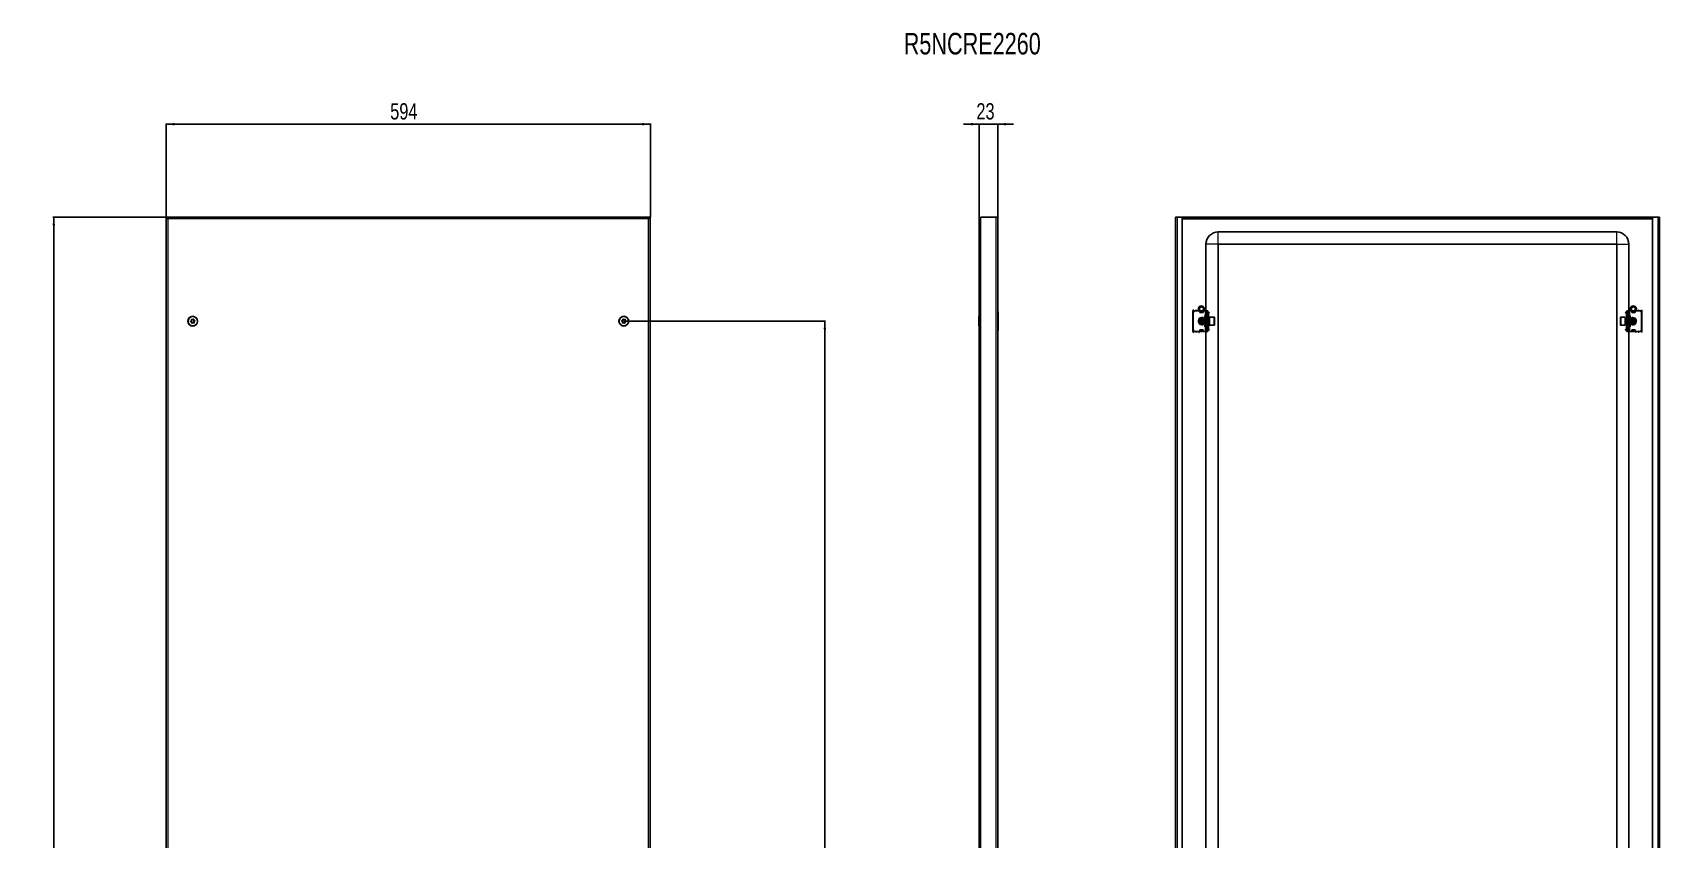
# Model space of a CAD drawing. Header units: millimetres. Extents: x -293 to 1703, y -1307 to 1206.
# Drawn here: x -293 to 1703, y 216 to 1206 of the extents above; entities that cross this region are included whole.
import ezdxf

# ---------------------------------------------------------------- set-up
doc = ezdxf.new("R2010")
doc.units = ezdxf.units.MM
doc.layers.add('FORMAT', color=7, linetype='Continuous')
doc.styles.add('SLDTEXTSTYLE0', font='TXT', dxfattribs={"width": 0.75})
doc.dimstyles.new('SLDDIMSTYLE0', dxfattribs={"dimtxt": 20, "dimasz": 10, "dimexe": 0, "dimexo": 0.0625, "dimgap": 5, "dimtad": 2, "dimdec": 1, "dimrnd": 1e-09, "dimzin": 12, "dimdsep": 46, "dimtxsty": 'SLDTEXTSTYLE0', "dimsah": 1, "dimcen": 0.09, "dimadec": 0, "dimazin": 3, "dimtfac": 1, "dimtmove": 0, "dimatfit": 0, "dimfxl": 0, "dimfrac": 2, "dimtolj": 1, "dimtzin": 12, "dimarcsym": 0})
doc.dimstyles.new('SLDDIMSTYLE1', dxfattribs={"dimtxt": 20, "dimasz": 10, "dimexe": 0, "dimexo": 0.0625, "dimgap": 5, "dimtad": 2, "dimdec": 1, "dimrnd": 1e-09, "dimzin": 12, "dimdsep": 46, "dimtxsty": 'SLDTEXTSTYLE0', "dimsah": 1, "dimcen": 0.09, "dimadec": 0, "dimazin": 3, "dimtfac": 1, "dimtofl": 0, "dimtmove": 0, "dimatfit": 3, "dimfxl": 0, "dimfrac": 2, "dimtolj": 1, "dimtzin": 12, "dimarcsym": 0})

# ---------------------------------------------------------------- blocks, each defined once
blk = doc.blocks.new('_D')
at = {"layer": 'FORMAT'}
for p, q in [((868.5, 1093.7), (849.3, 1093.7)), ((868.5, 977.5), (868.5, 1094.7)), ((868.5, 1093.7), (891.5, 1093.7)), ((891.5, 979.6), (891.5, 1094.7)), ((891.5, 1093.7), (910.7, 1093.7))]:
    blk.add_line(p, q, dxfattribs=at)
for points in [[(868.5, 1093.7), (858.5, 1095.3), (858.5, 1092.2)], [(891.5, 1093.7), (901.5, 1092.2), (901.5, 1095.3)]]:
    blk.add_solid(points, dxfattribs=at)
at = {"layer": 'FORMAT', "insert": (865.2, 1119.5), "char_height": 20, "attachment_point": 1, "style": 'SLDTEXTSTYLE0'}
blk.add_mtext('23', dxfattribs=at)
blk = doc.blocks.new('_D_1')
at = {"layer": 'FORMAT'}
for p, q in [((-128.9, 979.6), (-267.9, 979.6)), ((-266.9, 979.6), (-266.9, -1175.4)), ((-128.9, -1175.4), (-267.9, -1175.4))]:
    blk.add_line(p, q, dxfattribs=at)
for points in [[(-266.9, 979.6), (-268.5, 969.6), (-265.4, 969.6)], [(-266.9, -1175.4), (-265.4, -1165.4), (-268.5, -1165.4)]]:
    blk.add_solid(points, dxfattribs=at)
at = {"layer": 'FORMAT', "insert": (-292.7, -127.5), "char_height": 20, "attachment_point": 1, "rotation": 90, "style": 'SLDTEXTSTYLE0'}
blk.add_mtext('2155', dxfattribs=at)
blk = doc.blocks.new('_D_2')
at = {"layer": 'FORMAT'}
for p, q in [((-128.9, 979.6), (-128.9, 1094.7)), ((-128.9, 1093.7), (465.1, 1093.7)), ((465.1, 979.6), (465.1, 1094.7))]:
    blk.add_line(p, q, dxfattribs=at)
for points in [[(-128.9, 1093.7), (-118.9, 1092.2), (-118.9, 1095.3)], [(465.1, 1093.7), (455.1, 1095.3), (455.1, 1092.2)]]:
    blk.add_solid(points, dxfattribs=at)
at = {"layer": 'FORMAT', "insert": (145.9, 1119.5), "char_height": 20, "attachment_point": 1, "style": 'SLDTEXTSTYLE0'}
blk.add_mtext('594', dxfattribs=at)
blk = doc.blocks.new('_D_3')
at = {"layer": 'FORMAT'}
for p, q in [((432.6, 852.1), (680.2, 852.1)), ((679.2, 852.1), (679.2, -1047.9)), ((432.6, -1047.9), (680.2, -1047.9))]:
    blk.add_line(p, q, dxfattribs=at)
for points in [[(679.2, 852.1), (677.7, 842.1), (680.8, 842.1)], [(679.2, -1047.9), (680.8, -1037.9), (677.7, -1037.9)]]:
    blk.add_solid(points, dxfattribs=at)
at = {"layer": 'FORMAT', "insert": (653.5, -127.5), "char_height": 20, "attachment_point": 1, "rotation": 90, "style": 'SLDTEXTSTYLE0'}
blk.add_mtext('1900', dxfattribs=at)

msp = doc.modelspace()

# ---------------------------------------------------------------- linework, layer by layer
at = {"color": 7, "linetype": 'Continuous', "lineweight": 25}
for p, q in [((-128.93, 979.56), (-128.93, -1175.44)), ((-128.93, 979.56), (-127.43, 979.56)), ((-127.23, 979.56), (-127.43, 979.56)), ((-127.23, 978.45), (-127.23, 979.56)), ((463.37, 979.56), (-127.23, 979.56)), ((463.37, 978.44), (463.37, 979.56)), ((463.57, 979.56), (463.38, 979.56)), ((463.57, 979.56), (465.07, 979.56)), ((465.07, -1175.44), (465.07, 979.56)), ((870.6, 979.56), (889.4, 979.56)), ((889.4, 979.56), (891.5, 979.56)), ((891.5, 979.56), (891.5, -1175.44)), ((1109.41, 979.56), (1111.51, 979.56)), ((1109.41, -1175.44), (1109.41, 979.56)), ((1111.51, 979.56), (1117.91, 979.56)), ((1117.91, 979.56), (1117.91, -1175.44)), ((1117.91, 979.56), (1694.91, 979.56)), ((1694.91, -1175.44), (1694.91, 979.56)), ((1694.91, 979.56), (1701.31, 979.56)), ((1701.31, 979.56), (1703.41, 979.56)), ((1703.41, 979.56), (1703.41, -1175.44)), ((868.5, -1173.34), (868.5, 977.46)), ((1117.91, 978.06), (1694.91, 978.06)), ((1650.91, 961.56), (1161.91, 961.56)), ((1146.91, 946.56), (1146.91, 864.56)), ((1161.91, 946.56), (1161.91, -1142.44)), ((1650.91, 946.56), (1161.91, 946.56)), ((1650.91, -1142.44), (1650.91, 946.56)), ((1665.91, 864.56), (1665.91, 946.56)), ((892, 862.56), (892, 841.56)), ((1130.91, 864.81), (1130.91, 839.31)), ((1131.41, 862.56), (1131.41, 841.56)), ((1139.41, 864.56), (1133.41, 864.56)), ((1139.41, 864.56), (1139.41, 862.56)), ((1139.61, 863.77), (1139.41, 863.88)), ((1139.41, 862.56), (1143.41, 862.56)), ((1139.61, 862.56), (1139.61, 863.77)), ((1139.66, 864.18), (1139.99, 864.41)), ((1140.16, 864.18), (1139.66, 863.82)), ((1139.66, 863.82), (1139.66, 864.18)), ((1139.66, 862.91), (1139.66, 863.82)), ((1139.66, 862.56), (1139.66, 862.91)), ((1140.16, 864.33), (1140.16, 864.18)), ((1140.16, 864.18), (1140.56, 864.18)), ((1142.25, 864.18), (1142.66, 864.18)), ((1142.66, 864.18), (1142.66, 864.33)), ((1143.16, 863.82), (1142.66, 864.18)), ((1142.82, 864.41), (1143.16, 864.18)), ((1143.16, 864.18), (1143.16, 863.82)), ((1143.41, 863.88), (1143.16, 863.74)), ((1143.16, 863.82), (1143.16, 862.91)), ((1143.16, 862.91), (1143.16, 862.56)), ((1145.91, 864.56), (1143.41, 864.56)), ((1143.41, 862.56), (1143.41, 864.56)), ((1145.41, 859.06), (1145.41, 857.06)), ((1145.91, 859.06), (1145.41, 859.06)), ((1147.41, 864.56), (1145.91, 864.56)), ((1147.41, 859.06), (1145.91, 859.06)), ((1147.41, 862.56), (1147.41, 864.56)), ((1147.41, 864.56), (1149.41, 864.56)), ((1147.41, 862.56), (1147.41, 841.56)), ((1148.41, 841.56), (1148.41, 862.56)), ((1149.41, 864.56), (1149.41, 864.29)), ((1149.41, 864.29), (1149.41, 839.82)), ((1149.41, 863.47), (1149.61, 863.26)), ((1149.91, 860.81), (1149.41, 860.81)), ((1149.91, 862.56), (1149.91, 862.1)), ((1149.91, 857.31), (1149.91, 860.81)), ((1149.99, 862.22), (1150.97, 863.2)), ((1150.35, 861.87), (1149.99, 862.22)), ((1150.35, 861.87), (1151.32, 862.84)), ((1150.97, 863.2), (1151.32, 862.84)), ((1661.85, 863.2), (1661.49, 862.84)), ((1662.47, 861.87), (1661.49, 862.84)), ((1662.82, 862.22), (1661.85, 863.2)), ((1662.47, 861.87), (1662.82, 862.22)), ((1662.91, 862.56), (1662.91, 862.16)), ((1662.91, 860.81), (1663.41, 860.81)), ((1662.91, 860.81), (1662.91, 857.31)), ((1663.2, 863.26), (1663.41, 863.47)), ((1663.41, 864.56), (1665.41, 864.56)), ((1663.41, 864.29), (1663.41, 864.56)), ((1663.41, 839.82), (1663.41, 864.29)), ((1664.41, 862.56), (1664.41, 841.56)), ((1665.41, 864.56), (1665.41, 862.56)), ((1665.41, 864.56), (1666.91, 864.56)), ((1665.41, 841.56), (1665.41, 862.56)), ((1666.91, 859.06), (1665.41, 859.06)), ((1666.91, 864.56), (1669.41, 864.56)), ((1667.41, 859.06), (1666.91, 859.06)), ((1667.41, 857.06), (1667.41, 859.06)), ((1669.41, 864.56), (1669.41, 862.56)), ((1669.66, 863.74), (1669.41, 863.88)), ((1669.41, 862.56), (1673.41, 862.56)), ((1669.66, 864.18), (1669.99, 864.41)), ((1670.16, 864.18), (1669.66, 863.82)), ((1669.66, 863.82), (1669.66, 864.18)), ((1669.66, 862.91), (1669.66, 863.82)), ((1669.66, 862.56), (1669.66, 862.91)), ((1670.16, 864.33), (1670.16, 864.18)), ((1670.16, 864.18), (1670.56, 864.18)), ((1672.25, 864.18), (1672.66, 864.18)), ((1672.66, 864.18), (1672.66, 864.33)), ((1673.16, 863.82), (1672.66, 864.18)), ((1672.82, 864.41), (1673.16, 864.18)), ((1673.16, 864.18), (1673.16, 863.82)), ((1673.16, 863.82), (1673.16, 862.91)), ((1673.16, 862.91), (1673.16, 862.56)), ((1673.41, 863.88), (1673.21, 863.77)), ((1673.21, 863.77), (1673.21, 862.56)), ((1673.41, 862.56), (1673.41, 864.56)), ((1673.41, 864.56), (1679.41, 864.56)), ((1681.41, 841.56), (1681.41, 862.56)), ((1681.91, 839.31), (1681.91, 864.81)), ((868.5, 857.84), (868.2, 857.84)), ((868.2, 846.27), (868.2, 857.84)), ((868.2, 846.27), (868.5, 846.27)), ((1139.41, 839.56), (1133.41, 839.56)), ((1138.91, 839.56), (1138.91, 839.31)), ((1143.41, 841.56), (1139.41, 841.56)), ((1139.41, 841.56), (1139.41, 839.56)), ((1139.41, 839.67), (1139.61, 839.67)), ((1139.61, 839.67), (1139.61, 841.56)), ((1139.66, 841.2), (1139.66, 841.56)), ((1139.66, 840.29), (1139.66, 841.2)), ((1139.66, 840.29), (1140.16, 839.93)), ((1139.66, 839.93), (1139.66, 840.29)), ((1140.16, 839.58), (1139.66, 839.93)), ((1142.66, 839.93), (1140.16, 839.93)), ((1140.16, 839.93), (1140.16, 839.58)), ((1142.66, 839.58), (1140.16, 839.58)), ((1140.88, 849.49), (1141.71, 849.3)), ((1141.96, 855.06), (1141.41, 854.5)), ((1141.41, 854.5), (1141.41, 849.61)), ((1141.41, 849.61), (1141.96, 849.06)), ((1142.02, 855.06), (1141.96, 855.06)), ((1141.96, 855.06), (1141.96, 849.06)), ((1141.96, 849.06), (1142.02, 849.06)), ((1142.41, 854.5), (1142.02, 855.06)), ((1142.02, 855.06), (1142.02, 850.91)), ((1142.02, 850.91), (1142.02, 849.06)), ((1142.02, 849.06), (1142.41, 849.61)), ((1142.2, 849.31), (1142.57, 849.38)), ((1142.8, 855.06), (1142.41, 854.5)), ((1142.41, 854.5), (1142.41, 851.12)), ((1142.41, 851.12), (1142.41, 849.61)), ((1142.41, 849.61), (1142.8, 849.06)), ((1142.66, 839.93), (1143.16, 840.29)), ((1142.66, 839.58), (1142.66, 839.93)), ((1143.16, 839.93), (1142.66, 839.58)), ((1143.02, 855.06), (1142.8, 855.06)), ((1142.8, 855.06), (1142.8, 850.91)), ((1142.8, 850.91), (1142.8, 849.06)), ((1142.8, 849.06), (1143.02, 849.06)), ((1143.41, 854.5), (1143.02, 855.06)), ((1143.02, 855.06), (1143.02, 850.91)), ((1143.02, 850.91), (1143.02, 849.06)), ((1143.02, 849.06), (1143.41, 849.61)), ((1143.16, 841.56), (1143.16, 841.2)), ((1143.16, 841.2), (1143.16, 840.29)), ((1143.16, 840.29), (1143.16, 839.93)), ((1143.24, 854.75), (1143.48, 854.61)), ((1143.48, 849.5), (1143.24, 849.37)), ((1143.8, 855.06), (1143.41, 854.5)), ((1143.41, 854.5), (1143.41, 851.12)), ((1143.41, 851.12), (1143.41, 849.61)), ((1143.41, 849.61), (1143.8, 849.06)), ((1143.41, 839.56), (1143.41, 841.56)), ((1145.91, 839.56), (1143.41, 839.56)), ((1144.02, 855.06), (1143.8, 855.06)), ((1143.8, 855.06), (1143.8, 850.91)), ((1143.8, 850.91), (1143.8, 849.06)), ((1143.8, 849.06), (1144.02, 849.06)), ((1144.41, 854.5), (1144.02, 855.06)), ((1144.02, 855.06), (1144.02, 850.91)), ((1144.02, 850.91), (1144.02, 849.06)), ((1144.02, 849.06), (1144.41, 849.61)), ((1144.8, 855.06), (1144.41, 854.5)), ((1144.41, 854.5), (1144.41, 851.12)), ((1144.41, 851.12), (1144.41, 849.61)), ((1144.41, 849.61), (1144.8, 849.06)), ((1145.02, 855.06), (1144.8, 855.06)), ((1144.8, 855.06), (1144.8, 850.91)), ((1144.8, 850.91), (1144.8, 849.06)), ((1144.8, 849.06), (1145.02, 849.06)), ((1145.41, 854.5), (1145.02, 855.06)), ((1145.02, 855.06), (1145.02, 850.91)), ((1145.02, 850.91), (1145.02, 849.06)), ((1145.02, 849.06), (1145.41, 849.61)), ((1145.41, 857.31), (1146.41, 857.31)), ((1145.41, 857.06), (1147.08, 856.09)), ((1146.91, 856.06), (1145.41, 856.06)), ((1145.41, 856.06), (1145.41, 848.06)), ((1145.41, 848.06), (1146.91, 848.06)), ((1147.08, 848.02), (1145.41, 847.06)), ((1145.41, 847.06), (1145.41, 845.06)), ((1146.41, 846.81), (1145.41, 846.81)), ((1145.41, 845.06), (1145.91, 845.06)), ((1145.91, 845.06), (1147.41, 845.06)), ((1147.41, 839.56), (1145.91, 839.56)), ((1146.41, 857.31), (1146.91, 857.31)), ((1146.91, 846.81), (1146.41, 846.81)), ((1146.91, 857.31), (1146.91, 856.19)), ((1146.91, 847.92), (1146.91, 846.81)), ((1146.91, 839.56), (1146.91, 189.56)), ((1147.41, 839.56), (1147.41, 841.56)), ((1149.41, 839.56), (1147.41, 839.56)), ((1149.91, 857.31), (1149.41, 857.31)), ((1149.8, 855.06), (1149.41, 854.5)), ((1149.41, 849.61), (1149.8, 849.06)), ((1149.41, 846.81), (1149.91, 846.81)), ((1149.91, 843.31), (1149.41, 843.31)), ((1149.61, 840.85), (1149.41, 840.64)), ((1149.41, 839.82), (1149.41, 839.56)), ((1150.02, 855.06), (1149.8, 855.06)), ((1149.8, 855.06), (1149.8, 850.91)), ((1149.8, 850.91), (1149.8, 849.06)), ((1149.8, 849.06), (1150.02, 849.06)), ((1149.91, 855.06), (1149.91, 857.31)), ((1149.91, 846.81), (1149.91, 849.06)), ((1149.91, 843.31), (1149.91, 846.81)), ((1149.91, 841.56), (1149.91, 841.95)), ((1150.35, 842.25), (1149.99, 841.89)), ((1149.99, 841.89), (1150.97, 840.92)), ((1150.41, 854.5), (1150.02, 855.06)), ((1150.02, 855.06), (1150.02, 850.91)), ((1150.02, 850.91), (1150.02, 849.06)), ((1150.02, 849.06), (1150.41, 849.61)), ((1150.35, 842.25), (1151.32, 841.27)), ((1150.8, 855.06), (1150.41, 854.5)), ((1150.41, 854.5), (1150.41, 851.12)), ((1150.41, 851.12), (1150.41, 849.61)), ((1150.41, 849.61), (1150.8, 849.06)), ((1151.16, 855.06), (1150.8, 855.06)), ((1150.8, 855.06), (1150.8, 850.91)), ((1150.8, 850.91), (1150.8, 849.06)), ((1150.8, 849.06), (1151.16, 849.06)), ((1150.97, 840.92), (1151.32, 841.27)), ((1156.81, 857.06), (1151.41, 857.06)), ((1151.41, 857.06), (1151.41, 847.06)), ((1151.41, 847.06), (1156.81, 847.06)), ((1157.41, 856.46), (1157.41, 847.66)), ((1655.41, 856.12), (1655.41, 856.46)), ((1655.41, 847.66), (1655.41, 856.12)), ((1661.41, 857.06), (1656.01, 857.06)), ((1656.01, 847.06), (1661.41, 847.06)), ((1661.41, 856.68), (1661.41, 857.06)), ((1661.41, 847.06), (1661.41, 856.68)), ((1662.47, 842.25), (1661.49, 841.27)), ((1661.85, 840.92), (1661.49, 841.27)), ((1662.02, 855.06), (1661.66, 855.06)), ((1661.66, 849.06), (1662.02, 849.06)), ((1662.82, 841.89), (1661.85, 840.92)), ((1662.41, 854.5), (1662.02, 855.06)), ((1662.02, 850.91), (1662.02, 855.06)), ((1662.02, 849.06), (1662.02, 850.91)), ((1662.02, 849.06), (1662.41, 849.61)), ((1662.8, 855.06), (1662.41, 854.5)), ((1662.41, 851.12), (1662.41, 854.5)), ((1662.41, 849.61), (1662.41, 851.12)), ((1662.41, 849.61), (1662.8, 849.06)), ((1662.47, 842.25), (1662.82, 841.89)), ((1663.02, 855.06), (1662.8, 855.06)), ((1662.8, 850.91), (1662.8, 855.06)), ((1662.8, 849.06), (1662.8, 850.91)), ((1662.8, 849.06), (1663.02, 849.06)), ((1663.41, 857.31), (1662.91, 857.31)), ((1662.91, 857.31), (1662.91, 855.06)), ((1662.91, 849.06), (1662.91, 846.81)), ((1662.91, 846.81), (1663.41, 846.81)), ((1662.91, 846.81), (1662.91, 843.31)), ((1662.91, 843.31), (1663.41, 843.31)), ((1662.91, 841.56), (1662.91, 842.02)), ((1663.41, 854.5), (1663.02, 855.06)), ((1663.02, 850.91), (1663.02, 855.06)), ((1663.02, 849.06), (1663.02, 850.91)), ((1663.02, 849.06), (1663.41, 849.61)), ((1663.41, 840.64), (1663.2, 840.85)), ((1663.41, 839.56), (1663.41, 839.82)), ((1665.41, 839.56), (1663.41, 839.56)), ((1665.41, 845.06), (1666.91, 845.06)), ((1665.41, 841.56), (1665.41, 839.56)), ((1665.41, 839.56), (1666.91, 839.56)), ((1665.73, 856.09), (1667.41, 857.06)), ((1667.41, 847.06), (1665.73, 848.02)), ((1665.91, 856.19), (1665.91, 857.31)), ((1665.91, 857.31), (1666.41, 857.31)), ((1667.41, 856.06), (1665.91, 856.06)), ((1665.91, 848.06), (1667.41, 848.06)), ((1665.91, 846.81), (1665.91, 847.92)), ((1666.41, 846.81), (1665.91, 846.81)), ((1665.91, 189.56), (1665.91, 839.56)), ((1666.41, 857.31), (1667.41, 857.31)), ((1667.41, 846.81), (1666.41, 846.81)), ((1666.91, 845.06), (1667.41, 845.06)), ((1666.91, 839.56), (1669.41, 839.56)), ((1667.41, 848.06), (1667.41, 856.06)), ((1667.8, 855.06), (1667.41, 854.5)), ((1667.41, 849.61), (1667.8, 849.06)), ((1667.41, 845.06), (1667.41, 847.06)), ((1668.02, 855.06), (1667.8, 855.06)), ((1667.8, 850.91), (1667.8, 855.06)), ((1667.8, 849.06), (1667.8, 850.91)), ((1667.8, 849.06), (1668.02, 849.06)), ((1668.41, 854.5), (1668.02, 855.06)), ((1668.02, 850.91), (1668.02, 855.06)), ((1668.02, 849.06), (1668.02, 850.91)), ((1668.02, 849.06), (1668.41, 849.61)), ((1668.8, 855.06), (1668.41, 854.5)), ((1668.41, 851.12), (1668.41, 854.5)), ((1668.41, 849.61), (1668.41, 851.12)), ((1668.41, 849.61), (1668.8, 849.06)), ((1669.02, 855.06), (1668.8, 855.06)), ((1668.8, 850.91), (1668.8, 855.06)), ((1668.8, 849.06), (1668.8, 850.91)), ((1668.8, 849.06), (1669.02, 849.06)), ((1669.41, 854.5), (1669.02, 855.06)), ((1669.02, 850.91), (1669.02, 855.06)), ((1669.02, 849.06), (1669.02, 850.91)), ((1669.02, 849.06), (1669.41, 849.61)), ((1669.33, 854.61), (1669.58, 854.75)), ((1669.58, 849.37), (1669.33, 849.5)), ((1669.8, 855.06), (1669.41, 854.5)), ((1669.41, 851.12), (1669.41, 854.5)), ((1669.41, 849.61), (1669.41, 851.12)), ((1669.41, 849.61), (1669.8, 849.06)), ((1673.41, 841.56), (1669.41, 841.56)), ((1669.41, 841.56), (1669.41, 839.56)), ((1669.66, 841.2), (1669.66, 841.56)), ((1669.66, 840.29), (1669.66, 841.2)), ((1669.66, 839.93), (1669.66, 840.29)), ((1669.66, 840.29), (1670.16, 839.93)), ((1670.16, 839.58), (1669.66, 839.93)), ((1670.02, 855.06), (1669.8, 855.06)), ((1669.8, 850.91), (1669.8, 855.06)), ((1669.8, 849.06), (1669.8, 850.91)), ((1669.8, 849.06), (1670.02, 849.06)), ((1670.41, 854.5), (1670.02, 855.06)), ((1670.02, 850.91), (1670.02, 855.06)), ((1670.02, 849.06), (1670.02, 850.91)), ((1670.02, 849.06), (1670.41, 849.61)), ((1670.16, 839.93), (1670.16, 839.58)), ((1672.66, 839.93), (1670.16, 839.93)), ((1672.66, 839.58), (1670.16, 839.58)), ((1670.24, 849.38), (1670.62, 849.31)), ((1670.8, 855.06), (1670.41, 854.5)), ((1670.41, 851.12), (1670.41, 854.5)), ((1670.41, 849.61), (1670.41, 851.12)), ((1670.41, 849.61), (1670.8, 849.06)), ((1670.85, 855.06), (1670.8, 855.06)), ((1670.8, 850.91), (1670.8, 855.06)), ((1670.8, 849.06), (1670.8, 850.91)), ((1670.8, 849.06), (1670.85, 849.06)), ((1671.41, 854.5), (1670.85, 855.06)), ((1670.85, 854.83), (1670.85, 855.06)), ((1670.85, 849.06), (1670.85, 854.83)), ((1670.85, 849.06), (1671.41, 849.61)), ((1671.1, 849.3), (1671.93, 849.49)), ((1671.41, 854.32), (1671.41, 854.5)), ((1671.41, 849.61), (1671.41, 854.32)), ((1672.66, 839.93), (1673.16, 840.29)), ((1672.66, 839.58), (1672.66, 839.93)), ((1673.16, 839.93), (1672.66, 839.58)), ((1673.16, 841.56), (1673.16, 841.2)), ((1673.16, 841.2), (1673.16, 840.29)), ((1673.16, 840.29), (1673.16, 839.93)), ((1673.21, 841.56), (1673.21, 839.67)), ((1673.21, 839.67), (1673.41, 839.67)), ((1673.41, 839.56), (1673.41, 841.56)), ((1673.41, 839.56), (1679.41, 839.56)), ((1673.91, 839.31), (1673.91, 839.56))]:
    msp.add_line(p, q, dxfattribs=at)
at = {"color": 8, "linetype": 'Continuous', "lineweight": 18}
for p, q in [((870.6, -1175.44), (870.6, 979.56)), ((889.4, -1175.44), (889.4, 979.56)), ((1111.51, 979.56), (1111.51, -1175.44)), ((1701.31, 979.56), (1701.31, -1175.44)), ((-126.83, 977.46), (-126.83, -1173.34)), ((462.97, 977.46), (-126.83, 977.46)), ((462.97, -1173.34), (462.97, 977.46)), ((1117.91, 977.46), (1694.91, 977.46)), ((1161.91, 946.56), (1161.91, 961.56)), ((1650.91, 946.56), (1650.91, 961.56)), ((1161.91, 946.56), (1146.91, 946.56)), ((1650.91, 946.56), (1665.91, 946.56)), ((1130.91, 864.81), (1134.91, 864.81)), ((1134.91, 864.81), (1138.41, 864.81)), ((1143.16, 862.91), (1139.66, 862.91)), ((1145.91, 864.56), (1145.91, 859.06)), ((1146.41, 859.06), (1146.41, 857.31)), ((1148.41, 862.56), (1147.41, 862.56)), ((1149.41, 863.06), (1149.61, 863.26)), ((1149.41, 862.56), (1149.91, 862.56)), ((1663.41, 862.56), (1662.91, 862.56)), ((1663.41, 863.06), (1663.2, 863.26)), ((1665.41, 862.56), (1664.41, 862.56)), ((1666.41, 857.31), (1666.41, 859.06)), ((1666.91, 859.06), (1666.91, 864.56)), ((1673.16, 862.91), (1669.66, 862.91)), ((1674.41, 864.81), (1677.91, 864.81)), ((1681.91, 864.81), (1677.91, 864.81)), ((1130.91, 839.31), (1134.91, 839.31)), ((1138.91, 839.31), (1134.91, 839.31)), ((1139.66, 841.2), (1143.16, 841.2)), ((1145.91, 845.06), (1145.91, 839.56)), ((1146.41, 846.81), (1146.41, 845.06)), ((1146.91, 848.06), (1146.91, 856.06)), ((1147.41, 841.56), (1148.41, 841.56)), ((1149.41, 841.56), (1149.91, 841.56)), ((1149.41, 841.06), (1149.61, 840.85)), ((1151.16, 854.83), (1151.16, 855.06)), ((1151.16, 849.06), (1151.16, 854.83)), ((1156.81, 847.06), (1156.81, 857.06)), ((1656.01, 857.06), (1656.01, 856.68)), ((1656.01, 856.68), (1656.01, 847.06)), ((1661.66, 855.06), (1661.66, 849.06)), ((1663.41, 841.56), (1662.91, 841.56)), ((1663.41, 841.06), (1663.2, 840.85)), ((1664.41, 841.56), (1665.41, 841.56)), ((1665.91, 856.06), (1665.91, 848.06)), ((1666.41, 845.06), (1666.41, 846.81)), ((1666.91, 839.56), (1666.91, 845.06)), ((1669.66, 841.2), (1673.16, 841.2)), ((1677.91, 839.31), (1673.91, 839.31)), ((1681.91, 839.31), (1677.91, 839.31))]:
    msp.add_line(p, q, dxfattribs=at)
at = {"color": 7, "linetype": 'Continuous', "lineweight": 25, "flags": 128}
for points in [[(1142.57, 854.73), (1142.44, 854.76), (1142.2, 854.8)], [(1670.62, 854.8), (1670.37, 854.76), (1670.24, 854.73)]]:
    msp.add_lwpolyline(points, dxfattribs=at)
at = {"color": 7, "linetype": 'Continuous', "lineweight": 25}
for centre, radius in [((1141.41, 867.06), 3), ((1141.41, 867.06), 2.5), ((1671.41, 867.06), 3), ((1671.41, 867.06), 2.5), ((-96.43, 852.06), 6), ((-96.43, 852.06), 5.78), ((-96.43, 852.06), 1.85), ((432.57, 852.06), 6), ((432.57, 852.06), 5.78), ((432.57, 852.06), 1.85)]:
    msp.add_circle(centre, radius, dxfattribs=at)
for centre, radius, start, end in [((1161.91, 946.56), 15, 90, 180), ((1650.91, 946.56), 15, 360, 90), ((890, 862.56), 2, 0, 41.40962), ((1133.41, 862.56), 2, 90, 180), ((1141.41, 867.06), 3.75, 0, 221.81031), ((1141.41, 867.06), 3.75, 318.18969, 0), ((1150.41, 862.56), 2, 120, 180), ((1148.91, 862.56), 1, 0, 45), ((1663.91, 862.56), 1, 135, 180), ((1662.41, 862.56), 2, 0, 60), ((1671.41, 867.06), 3.75, 0, 221.81031), ((1671.41, 867.06), 3.75, 318.18969, 0), ((1679.41, 862.56), 2, 0, 90), ((890, 841.56), 2, 318.59038, 0), ((1133.41, 841.56), 2, 180, 270), ((1141.91, 852.06), 4, 45.71765, 270), ((1141.91, 852.06), 3, 74.33161, 285.66839), ((1141.91, 852.06), 2.76, 94.01261, 248.2426), ((1141.91, 852.06), 2.45, 101.79772, 258.20228), ((1141.91, 852.06), 4, 270, 314.28235), ((1146.91, 856.56), 0.5, 270, 360), ((1146.91, 847.56), 0.5, 0, 90), ((1150.41, 841.56), 2, 180, 240), ((1148.91, 841.56), 1, 315, 0), ((1151.16, 855.31), 0.25, 270, 0), ((1151.16, 848.81), 0.25, 360, 90), ((1156.81, 856.46), 0.6, 0, 90), ((1156.81, 847.66), 0.6, 270, 360), ((1656.01, 856.46), 0.6, 90, 180), ((1656.01, 847.66), 0.6, 180, 270), ((1661.66, 855.31), 0.25, 180, 270), ((1661.66, 848.81), 0.25, 90, 180), ((1663.91, 841.56), 1, 180, 225), ((1662.41, 841.56), 2, 300, 0), ((1665.91, 856.56), 0.5, 180, 270), ((1665.91, 847.56), 0.5, 90, 180), ((1670.91, 852.06), 4, 90, 134.28235), ((1670.91, 852.06), 4, 225.71765, 90), ((1670.91, 852.06), 3, 254.33161, 105.66839), ((1670.91, 852.06), 2.76, 291.7574, 85.98739), ((1670.91, 852.06), 2.45, 21.7574, 78.20228), ((1670.91, 852.06), 2.45, 281.79772, 21.7574), ((1679.41, 841.56), 2, 270, 0)]:
    msp.add_arc(centre, radius, start, end, dxfattribs=at)
at = {"color": 8, "linetype": 'Continuous', "lineweight": 18}
for centre, start, end in [((1141.91, 852.06), 38.94244, 270), ((1141.91, 852.06), 270, 321.05756), ((1670.91, 852.06), 218.94244, 90), ((1670.91, 852.06), 90, 141.05756)]:
    msp.add_arc(centre, 4.5, start, end, dxfattribs=at)
at = {"color": 7, "linetype": 'Continuous', "lineweight": 25}
for points, knots in [([(-126.83, 977.46), (-127.1, 977.63), (-127.37, 977.8), (-127.88, 978.16), (-128.11, 978.33), (-128.51, 978.68), (-128.66, 978.85), (-128.87, 979.21), (-128.93, 979.38), (-128.93, 979.56)], [0, 0, 0, 0, 0.25, 0.25, 0.5, 0.5, 0.75, 0.75, 1, 1, 1, 1]), ([(-126.83, 977.46), (-126.98, 977.81), (-127.14, 978.16), (-127.36, 978.86), (-127.43, 979.2), (-127.43, 979.56)], [0, 0, 0, 0, 0.5, 0.5, 1, 1, 1, 1]), ([(-127.23, 979.56), (-127.19, 979.56), (-127.16, 979.5), (-127.09, 979.29), (-127.06, 979.14), (-126.99, 978.75), (-126.96, 978.51), (-126.89, 978.01), (-126.86, 977.73), (-126.83, 977.46)], [0, 0, 0, 0, 0.25, 0.25, 0.5, 0.5, 0.75, 0.75, 1, 1, 1, 1]), ([(462.97, 977.46), (463.01, 977.73), (463.04, 978.01), (463.11, 978.51), (463.14, 978.75), (463.21, 979.14), (463.24, 979.29), (463.31, 979.5), (463.34, 979.56), (463.37, 979.56)], [0, 0, 0, 0, 0.25, 0.25, 0.5, 0.5, 0.75, 0.75, 1, 1, 1, 1]), ([(465.07, 979.56), (465.07, 979.38), (465.02, 979.21), (464.81, 978.85), (464.66, 978.68), (464.26, 978.33), (464.04, 978.16), (463.52, 977.81), (463.25, 977.63), (462.97, 977.46)], [0, 0, 0, 0, 0.25, 0.25, 0.5, 0.5, 0.75, 0.75, 1, 1, 1, 1]), ([(463.57, 979.56), (463.57, 979.2), (463.51, 978.85), (463.29, 978.15), (463.13, 977.81), (462.97, 977.46)], [0, 0, 0, 0, 0.5, 0.5, 1, 1, 1, 1]), ([(870.6, 979.56), (870.32, 979.38), (870.05, 979.21), (869.54, 978.85), (869.31, 978.68), (868.92, 978.33), (868.76, 978.16), (868.55, 977.81), (868.5, 977.63), (868.5, 977.46)], [0, 0, 0, 0, 0.25, 0.25, 0.5, 0.5, 0.75, 0.75, 1, 1, 1, 1]), ([(1130.91, 864.81), (1131, 865.05), (1131.19, 865.54), (1131.38, 865.93), (1131.48, 866.13)], [0, 0, 0, 0, 0.50206541, 1, 1, 1, 1]), ([(1134.33, 866.12), (1134.41, 865.96), (1134.59, 865.61), (1134.78, 865.13), (1134.89, 864.85), (1134.91, 864.81)], [0, 0, 0, 0, 0.4154826, 0.91715183, 1, 1, 1, 1]), ([(1134.91, 864.81), (1135, 865.05), (1135.19, 865.54), (1135.38, 865.93), (1135.48, 866.13)], [0, 0, 0, 0, 0.5020654, 1, 1, 1, 1]), ([(1149.99, 862.22), (1149.84, 862.03), (1149.53, 861.65), (1149.41, 861.13), (1149.41, 860.85), (1149.41, 860.81)], [0, 0, 0, 0, 0.4618628, 0.9237257, 1, 1, 1, 1]), ([(1150.35, 861.87), (1150.23, 861.72), (1150.04, 861.49), (1149.93, 861.11), (1149.91, 860.91), (1149.91, 860.81)], [0, 0, 0, 0, 0.4850424, 0.7384039, 1, 1, 1, 1]), ([(1662.91, 860.81), (1662.89, 861), (1662.85, 861.29), (1662.67, 861.64), (1662.54, 861.79), (1662.47, 861.87)], [0, 0, 0, 0, 0.4850424, 0.7384039, 1, 1, 1, 1]), ([(1663.41, 860.81), (1663.38, 861.05), (1663.33, 861.53), (1663.04, 861.99), (1662.85, 862.19), (1662.82, 862.22)], [0, 0, 0, 0, 0.4618628, 0.9237257, 1, 1, 1, 1]), ([(1677.33, 866.12), (1677.41, 865.96), (1677.59, 865.61), (1677.78, 865.13), (1677.89, 864.85), (1677.91, 864.81)], [0, 0, 0, 0, 0.4154826, 0.9171518, 1, 1, 1, 1]), ([(1677.91, 864.81), (1678, 865.05), (1678.19, 865.54), (1678.38, 865.93), (1678.48, 866.13)], [0, 0, 0, 0, 0.50206541, 1, 1, 1, 1]), ([(1681.33, 866.12), (1681.41, 865.96), (1681.59, 865.61), (1681.78, 865.13), (1681.89, 864.85), (1681.91, 864.81)], [0, 0, 0, 0, 0.4154826, 0.9171518, 1, 1, 1, 1]), ([(-95.39, 854.66), (-95.4, 854.66), (-95.43, 854.67), (-95.48, 854.65), (-95.61, 854.58), (-95.9, 854.32), (-96.31, 853.97), (-96.93, 853.85), (-97.42, 854.01), (-97.78, 854.18), (-98, 854.26), (-98.1, 854.28), (-98.14, 854.27), (-98.17, 854.25), (-98.18, 854.22), (-98.2, 854.16), (-98.18, 853.89), (-98.07, 853.43), (-98.07, 852.71), (-98.56, 852.2), (-98.96, 851.94), (-99.16, 851.76), (-99.19, 851.7), (-99.2, 851.66), (-99.19, 851.63), (-99.17, 851.6), (-99.14, 851.58), (-99.07, 851.53), (-98.86, 851.45), (-98.5, 851.32), (-98.03, 851.1), (-97.66, 850.59), (-97.61, 850.05), (-97.56, 849.66), (-97.52, 849.52), (-97.49, 849.47), (-97.46, 849.45), (-97.42, 849.45), (-97.37, 849.46), (-97.24, 849.54), (-96.95, 849.79), (-96.54, 850.14), (-95.92, 850.26), (-95.43, 850.1), (-95.07, 849.94), (-94.85, 849.85), (-94.75, 849.84), (-94.71, 849.84), (-94.68, 849.86), (-94.67, 849.89), (-94.65, 849.96), (-94.67, 850.22), (-94.78, 850.69), (-94.78, 851.4), (-94.29, 851.92), (-93.89, 852.17), (-93.69, 852.35), (-93.66, 852.42), (-93.65, 852.45), (-93.66, 852.48), (-93.68, 852.51), (-93.71, 852.54), (-93.78, 852.58), (-93.99, 852.67), (-94.35, 852.79), (-94.82, 853.01), (-95.19, 853.52), (-95.24, 854.06), (-95.28, 854.45), (-95.33, 854.59), (-95.36, 854.64), (-95.38, 854.65), (-95.39, 854.66)], [0, 0, 0, 0, 0.0020087, 0.00442, 0.0093647, 0.0255282, 0.0677053, 0.0957862, 0.1246456, 0.1503415, 0.1605194, 0.1633943, 0.1656965, 0.1672448, 0.1688741, 0.1707699, 0.1786058, 0.2119941, 0.2499945, 0.2879948, 0.3213831, 0.329219, 0.3311148, 0.3327441, 0.3342924, 0.3362166, 0.3385353, 0.3413178, 0.349662, 0.3753578, 0.4042173, 0.4322982, 0.4744753, 0.4906388, 0.4966691, 0.49844, 0.5, 0.5020087, 0.50442, 0.5093647, 0.5255282, 0.5677053, 0.5957862, 0.6246456, 0.6503415, 0.6605194, 0.6633943, 0.6656965, 0.6672448, 0.6688741, 0.6707699, 0.6786058, 0.7119941, 0.7499945, 0.7879948, 0.8213831, 0.829219, 0.8311148, 0.8327441, 0.8342924, 0.8362166, 0.8385353, 0.8413178, 0.849662, 0.8753578, 0.9042173, 0.9322982, 0.9744753, 0.9906388, 0.9966691, 0.99844, 1, 1, 1, 1]), ([(431.54, 854.66), (431.53, 854.65), (431.5, 854.64), (431.47, 854.58), (431.43, 854.45), (431.4, 854.06), (431.34, 853.52), (430.97, 853.01), (430.5, 852.79), (430.13, 852.66), (429.91, 852.57), (429.83, 852.51), (429.81, 852.48), (429.8, 852.45), (429.81, 852.42), (429.84, 852.35), (430.04, 852.17), (430.44, 851.92), (430.93, 851.4), (430.93, 850.69), (430.82, 850.22), (430.8, 849.96), (430.82, 849.89), (430.83, 849.86), (430.86, 849.84), (430.89, 849.84), (430.94, 849.84), (431.02, 849.86), (431.23, 849.94), (431.58, 850.1), (432.07, 850.26), (432.69, 850.14), (433.1, 849.79), (433.4, 849.53), (433.53, 849.46), (433.58, 849.45), (433.62, 849.45), (433.65, 849.48), (433.68, 849.53), (433.72, 849.67), (433.76, 850.05), (433.81, 850.59), (434.18, 851.1), (434.65, 851.32), (435.02, 851.45), (435.24, 851.54), (435.32, 851.6), (435.34, 851.63), (435.35, 851.66), (435.34, 851.7), (435.31, 851.76), (435.11, 851.94), (434.71, 852.2), (434.22, 852.71), (434.22, 853.43), (434.33, 853.89), (434.35, 854.16), (434.33, 854.22), (434.32, 854.25), (434.29, 854.27), (434.25, 854.27), (434.21, 854.27), (434.13, 854.25), (433.92, 854.17), (433.57, 854.01), (433.08, 853.85), (432.46, 853.97), (432.05, 854.32), (431.75, 854.58), (431.62, 854.65), (431.57, 854.66), (431.55, 854.66), (431.54, 854.66)], [0, 0, 0, 0, 0.00200873, 0.00442003, 0.00936469, 0.02552819, 0.06770529, 0.09578618, 0.12464563, 0.1503415, 0.16051935, 0.16339425, 0.16569651, 0.16724481, 0.16887414, 0.1707699, 0.17860577, 0.21199411, 0.24999446, 0.2879948, 0.32138314, 0.32921901, 0.33111477, 0.3327441, 0.3342924, 0.33621663, 0.33853534, 0.3413178, 0.34966197, 0.37535784, 0.40421729, 0.43229818, 0.47447528, 0.49063878, 0.4966691, 0.49844005, 0.5, 0.50200873, 0.50442003, 0.50936469, 0.52552819, 0.56770529, 0.59578618, 0.62464563, 0.6503415, 0.66051935, 0.66339425, 0.66569651, 0.66724481, 0.66887414, 0.6707699, 0.67860577, 0.71199411, 0.74999446, 0.7879948, 0.82138314, 0.82921901, 0.83111477, 0.8327441, 0.8342924, 0.83621663, 0.83853534, 0.8413178, 0.84966197, 0.87535784, 0.90421729, 0.93229818, 0.97447528, 0.99063878, 0.9966691, 0.99844005, 1, 1, 1, 1]), ([(1131.48, 837.99), (1131.4, 838.15), (1131.22, 838.5), (1131.03, 838.99), (1130.92, 839.27), (1130.91, 839.31)], [0, 0, 0, 0, 0.4154826, 0.9171518, 1, 1, 1, 1]), ([(1134.91, 839.31), (1134.81, 839.06), (1134.62, 838.57), (1134.43, 838.18), (1134.34, 837.98)], [0, 0, 0, 0, 0.5020654, 1, 1, 1, 1]), ([(1135.48, 837.99), (1135.4, 838.15), (1135.22, 838.5), (1135.03, 838.99), (1134.92, 839.27), (1134.91, 839.31)], [0, 0, 0, 0, 0.4154826, 0.9171518, 1, 1, 1, 1]), ([(1138.91, 839.31), (1138.86, 839.19), (1138.76, 838.94), (1138.62, 838.6), (1138.48, 838.27), (1138.38, 838.08), (1138.34, 837.98)], [0, 0, 0, 0, 0.2474545, 0.5020799, 0.7495343, 1, 1, 1, 1]), ([(1149.41, 843.31), (1149.43, 843.06), (1149.48, 842.58), (1149.77, 842.12), (1149.97, 841.92), (1149.99, 841.89)], [0, 0, 0, 0, 0.46186285, 0.92372566, 1, 1, 1, 1]), ([(1149.91, 843.31), (1149.93, 843.12), (1149.96, 842.83), (1150.14, 842.47), (1150.28, 842.32), (1150.35, 842.25)], [0, 0, 0, 0, 0.4850424, 0.7384039, 1, 1, 1, 1]), ([(1662.47, 842.25), (1662.59, 842.39), (1662.77, 842.62), (1662.89, 843), (1662.9, 843.2), (1662.91, 843.31)], [0, 0, 0, 0, 0.4850424, 0.7384039, 1, 1, 1, 1]), ([(1662.82, 841.89), (1662.97, 842.08), (1663.28, 842.46), (1663.4, 842.99), (1663.41, 843.27), (1663.41, 843.31)], [0, 0, 0, 0, 0.4618628, 0.9237257, 1, 1, 1, 1]), ([(1674.48, 837.99), (1674.4, 838.15), (1674.22, 838.5), (1674.03, 838.99), (1673.92, 839.27), (1673.91, 839.31)], [0, 0, 0, 0, 0.4154826, 0.9171518, 1, 1, 1, 1]), ([(1677.91, 839.31), (1677.81, 839.06), (1677.62, 838.57), (1677.43, 838.18), (1677.34, 837.98)], [0, 0, 0, 0, 0.5020654, 1, 1, 1, 1]), ([(1678.48, 837.99), (1678.4, 838.15), (1678.22, 838.5), (1678.03, 838.99), (1677.92, 839.27), (1677.91, 839.31)], [0, 0, 0, 0, 0.4154826, 0.91715183, 1, 1, 1, 1]), ([(1681.91, 839.31), (1681.81, 839.06), (1681.62, 838.57), (1681.43, 838.18), (1681.34, 837.98)], [0, 0, 0, 0, 0.5020654, 1, 1, 1, 1])]:
    msp.add_open_spline(points, degree=3, knots=knots, dxfattribs=at)

# ---------------------------------------------------------------- texts
at = {"layer": 'FORMAT', "insert": (776.08, 1205.74), "char_height": 26.458, "attachment_point": 1, "style": 'SLDTEXTSTYLE0'}
msp.add_mtext('R5NCRE2260', dxfattribs=at)

# ---------------------------------------------------------------- dimensions: what is measured, and where the dimension line sits
at = {"layer": 'FORMAT'}
for base, p1, p2, dimstyle, picture, middle in [((465.07, 1093.72), (-128.93, 979.56), (465.07, 979.56), 'SLDDIMSTYLE1', '_D_2', (168.07, 1093.72)), ((891.5, 1093.72), (868.5, 977.46), (891.5, 979.56), 'SLDDIMSTYLE0', '_D', (880, 1093.72))]:
    dim = msp.add_linear_dim(base=base, p1=p1, p2=p2, dimstyle=dimstyle, dxfattribs=at)
    dim.commit()
    dim.dimension.update_dxf_attribs({"geometry": picture, "text_midpoint": middle, "dimtype": 160})
for base, p1, p2, picture, middle in [((-266.93, -1175.44), (-128.93, 979.56), (-128.93, -1175.44), '_D_1', (-266.93, -97.94)), ((679.25, -1047.94), (432.57, 852.06), (432.57, -1047.94), '_D_3', (679.25, -97.94))]:
    dim = msp.add_linear_dim(base=base, p1=p1, p2=p2, angle=90, dimstyle='SLDDIMSTYLE1', dxfattribs=at)
    dim.commit()
    dim.dimension.update_dxf_attribs({"geometry": picture, "text_midpoint": middle, "dimtype": 160})

doc.saveas('drawing.dxf')
